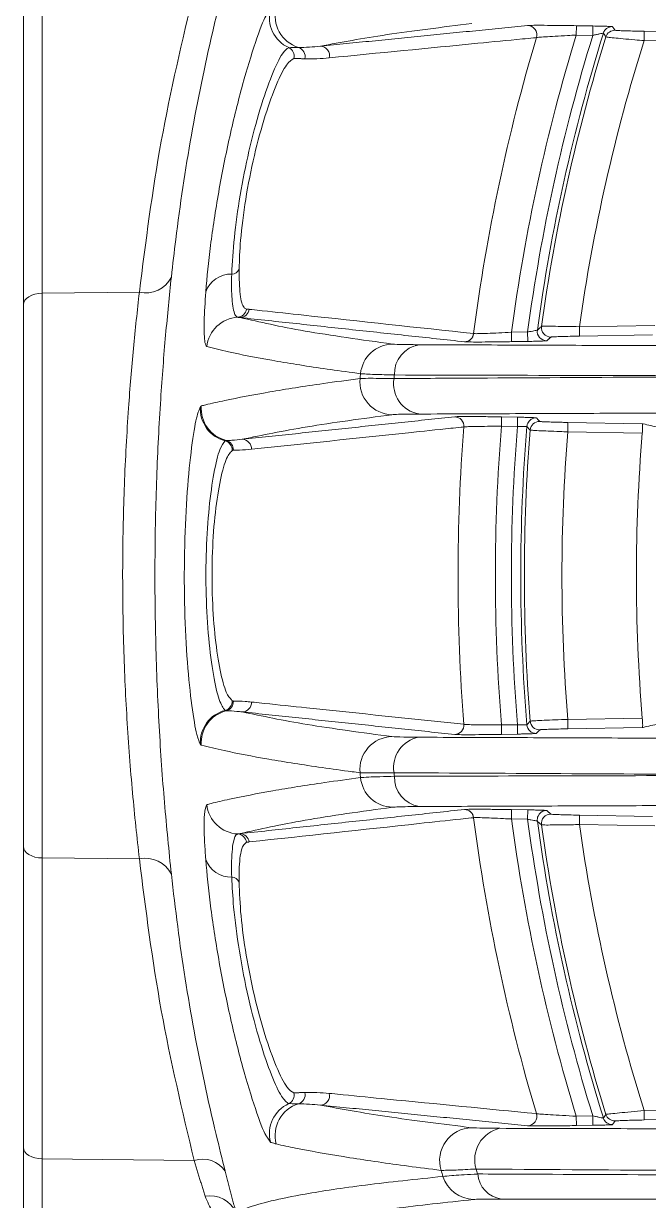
# Model space of a CAD drawing. Extents: x 16.7 to 113.1, y 4.5 to 84.5.
# Drawn here: x 103.273 to 104.27, y 34.91 to 36.787 of the extents above; entities that cross this region are included whole.
import ezdxf

# ---------------------------------------------------------------- set-up
doc = ezdxf.new("R2010")
doc.units = 0
doc.header["$MEASUREMENT"] = 0
doc.linetypes.add('SLD-SOLID', pattern=[0])
doc.layers.add('OBJECT', color=7, linetype='CONTINUOUS')

msp = doc.modelspace()

# ---------------------------------------------------------------- linework, layer by layer
at = {"layer": 'OBJECT', "linetype": 'SLD-SOLID', "lineweight": 15}
for p, q in [((103.2727, 34.4065), (103.2727, 37.2701)), ((103.3022, 36.8368), (103.3022, 36.3568)), ((104.1544, 36.7687), (104.1547, 36.7837)), ((104.1547, 36.7837), (104.1812, 36.7832)), ((104.1809, 36.7682), (104.1812, 36.7832)), ((104.091, 36.7646), (104.0909, 36.7646)), ((104.1809, 36.7682), (104.1544, 36.7687)), ((104.2628, 36.7598), (104.2631, 36.7748)), ((104.3869, 36.7576), (104.2628, 36.7598)), ((104.2631, 36.7748), (104.3905, 36.7726)), ((103.4575, 36.3584), (103.3022, 36.3568)), ((103.3022, 36.3568), (103.3022, 35.4562)), ((103.9908, 36.2926), (103.9908, 36.2926)), ((104.0512, 36.2946), (104.0769, 36.2951)), ((104.0514, 36.2797), (104.0512, 36.2946)), ((104.0772, 36.2801), (104.0769, 36.2951)), ((104.1595, 36.3035), (104.2799, 36.3056)), ((104.1598, 36.2885), (104.1595, 36.3035)), ((104.2764, 36.2906), (104.1598, 36.2885)), ((104.0772, 36.2801), (104.0514, 36.2797)), ((104.0354, 36.1597), (104.0351, 36.1447)), ((104.0354, 36.1597), (104.0609, 36.1592)), ((104.0609, 36.1592), (104.0607, 36.1442)), ((103.9753, 36.1437), (103.9753, 36.1437)), ((104.0607, 36.1442), (104.0351, 36.1447)), ((104.1412, 36.1508), (104.1409, 36.1358)), ((104.1412, 36.1508), (104.2599, 36.1488)), ((104.2599, 36.1338), (104.1409, 36.1358)), ((103.9753, 35.6693), (103.9753, 35.6693)), ((104.0351, 35.6683), (104.0607, 35.6687)), ((104.0351, 35.6683), (104.0354, 35.6533)), ((104.0607, 35.6687), (104.0609, 35.6537)), ((104.1409, 35.6771), (104.2599, 35.6792)), ((104.1409, 35.6771), (104.1412, 35.6621)), ((104.0609, 35.6537), (104.0354, 35.6533)), ((104.2599, 35.6642), (104.1412, 35.6621)), ((103.9908, 35.5204), (103.9908, 35.5204)), ((104.0514, 35.5333), (104.0512, 35.5183)), ((104.0769, 35.5179), (104.0512, 35.5183)), ((104.0514, 35.5333), (104.0772, 35.5329)), ((104.0772, 35.5329), (104.0769, 35.5179)), ((104.1598, 35.5244), (104.1595, 35.5094)), ((104.1598, 35.5244), (104.2764, 35.5224)), ((104.2799, 35.5073), (104.1595, 35.5094)), ((103.4575, 35.4545), (103.3022, 35.4562)), ((103.3022, 35.4562), (103.3022, 34.9762)), ((104.2628, 35.0532), (104.3869, 35.0553)), ((104.2628, 35.0532), (104.2631, 35.0382)), ((104.091, 35.0483), (104.0909, 35.0483)), ((104.1544, 35.0443), (104.1809, 35.0447)), ((104.1544, 35.0443), (104.1547, 35.0293)), ((104.1812, 35.0298), (104.1547, 35.0293)), ((104.1809, 35.0447), (104.1812, 35.0298)), ((104.3905, 35.0404), (104.2631, 35.0382)), ((103.5449, 34.9736), (103.3022, 34.9762)), ((103.3022, 34.9762), (103.3022, 34.856))]:
    msp.add_line(p, q, dxfattribs=at)
at = {"layer": 'OBJECT', "linetype": 'SLD-SOLID', "lineweight": 15, "flags": 128}
for points in [[(103.3022, 36.3568), (103.2964, 36.3564), (103.2909, 36.3553), (103.2858, 36.3536), (103.2813, 36.3514), (103.2776, 36.3487), (103.2749, 36.3456), (103.2733, 36.3423), (103.2727, 36.3388)], [(104.077, 36.1494), (104.0762, 36.1472), (104.0757, 36.1444)], [(103.3022, 35.4562), (103.2964, 35.4566), (103.2909, 35.4576), (103.2858, 35.4593), (103.2813, 35.4616), (103.2776, 35.4643), (103.2749, 35.4674), (103.2733, 35.4707), (103.2727, 35.4742)], [(103.3022, 34.9762), (103.2964, 34.9766), (103.2909, 34.9776), (103.2858, 34.9793), (103.2813, 34.9816), (103.2776, 34.9843), (103.2749, 34.9874), (103.2733, 34.9907), (103.2727, 34.9942)]]:
    msp.add_lwpolyline(points, dxfattribs=at)
at = {"layer": 'OBJECT', "linetype": 'SLD-SOLID', "lineweight": 15}
for centre, radius, start, end in [((103.7267, 36.7992), 0.0526, 164.7379, 253.054), ((103.7176, 36.7965), 0.0526, 164.8981, 245.534), ((104.0766, 36.7689), 0.015, 343.5684, 88.547), ((104.0766, 36.7689), 0.015, 343.5905, 88.4103), ((104.212, 36.7672), 0.015, 139.3389, 162.6708), ((104.212, 36.7672), 0.015, 89.0143, 139.3398), ((104.2162, 36.7614), 0.015, 89.0143, 162.7547), ((106.9727, 35.9065), 3.0068, 163.4169, 172.6223), ((106.9727, 35.9065), 3.0068, 163.4169, 172.6223), ((106.9727, 35.9065), 2.9472, 162.9894, 172.4317), ((106.9727, 35.9065), 2.9217, 162.8461, 172.3564), ((106.9727, 35.9065), 2.9067, 162.6845, 172.2558), ((106.9727, 35.9065), 2.901, 162.7691, 172.124), ((106.9727, 35.9065), 2.841, 162.521, 171.9665), ((103.6895, 36.735), 0.015, 345.9491, 65.0888), ((103.7069, 36.7346), 0.015, 345.8108, 72.6806), ((103.7459, 36.736), 0.015, 345.7124, 88.4368), ((103.4676, 36.403), 0.0457, 257.2302, 333.7643), ((103.604, 36.3442), 0.0433, 88.8437, 159.7683), ((103.6043, 36.4008), 0.0134, 272.1852, 335.9316), ((103.6135, 36.3335), 0.0149, 273.4369, 353.016), ((103.6179, 36.3331), 0.0149, 271.3846, 353.0009), ((103.6173, 36.2661), 0.0525, 93.1693, 173.8866), ((103.976, 36.2945), 0.015, 271.2977, 352.7845), ((103.9759, 36.2944), 0.0149, 271.3839, 352.873), ((104.1073, 36.2961), 0.015, 172.2806, 270.9753), ((104.1139, 36.302), 0.015, 172.1489, 270.9752), ((103.8625, 36.2234), 0.0524, 91.3029, 174.3252), ((103.9114, 36.2283), 0.0471, 99.0525, 182.1605), ((103.8618, 36.2157), 0.0525, 174.3245, 268.6356), ((106.9727, 35.9065), 3.1787, 174.1835, 174.3238), ((103.9123, 36.2127), 0.0492, 170.4606, 259.6116), ((106.9727, 35.9065), 3.1248, 174.1217, 174.2262), ((103.6075, 36.1725), 0.0527, 175.9382, 255.478), ((103.6087, 36.1731), 0.0525, 175.5223, 256.2381), ((103.9603, 36.1448), 0.015, 355.4613, 88.6412), ((103.9603, 36.1448), 0.015, 355.4258, 88.5348), ((104.0907, 36.1432), 0.015, 89.0192, 155.4486), ((106.9727, 35.9065), 3.0068, 175.4759, 184.5241), ((106.9727, 35.9065), 3.0068, 175.4759, 184.5241), ((106.9727, 35.9065), 2.9472, 175.3642, 184.6358), ((106.9727, 35.9065), 2.9217, 175.3325, 184.6675), ((106.9727, 35.9065), 2.9067, 175.3046, 184.6954), ((106.9727, 35.9065), 2.901, 175.4106, 184.5894), ((104.0959, 36.1374), 0.015, 89.0188, 175.3917), ((103.5904, 36.1069), 0.0151, 357.1816, 74.829), ((103.5925, 36.1075), 0.015, 356.4507, 75.914), ((103.6213, 36.1089), 0.015, 356.4749, 88.5435), ((106.9727, 35.9065), 2.841, 175.3693, 184.6307), ((106.9727, 35.9065), 2.7223, 175.2106, 184.7894), ((103.5904, 35.7061), 0.0151, 285.171, 2.8184), ((103.5925, 35.7054), 0.015, 284.086, 3.5493), ((103.6075, 35.6405), 0.0527, 104.522, 184.0618), ((103.6087, 35.6399), 0.0525, 103.7619, 184.4777), ((103.6213, 35.704), 0.015, 271.4565, 3.5251), ((103.9603, 35.6681), 0.015, 271.3588, 4.5387), ((103.9603, 35.6681), 0.015, 271.4652, 4.5742), ((104.0907, 35.6698), 0.015, 184.7142, 270.9813), ((104.0959, 35.6756), 0.015, 184.6083, 270.9812), ((103.8618, 35.5973), 0.0525, 91.3644, 185.6755), ((103.9123, 35.6003), 0.0492, 100.3884, 189.5394), ((106.9727, 35.9065), 3.1787, 185.6762, 185.8165), ((103.8625, 35.5895), 0.0524, 185.6748, 268.6971), ((106.9727, 35.9065), 3.1248, 185.7738, 185.8783), ((103.9114, 35.5847), 0.0471, 177.8395, 260.9475), ((103.6173, 35.5468), 0.0525, 186.1134, 266.8307), ((103.976, 35.5185), 0.015, 7.2155, 88.7023), ((103.9759, 35.5185), 0.0149, 7.127, 88.6161), ((106.9727, 35.9065), 3.0068, 187.3777, 196.5831), ((106.9727, 35.9065), 3.0068, 187.3777, 196.5831), ((106.9727, 35.9065), 2.9472, 187.5683, 197.0106), ((106.9727, 35.9065), 2.9217, 187.6436, 197.1539), ((104.1073, 35.5168), 0.015, 155.6478, 187.7221), ((104.1073, 35.5168), 0.015, 89.0248, 155.6509), ((104.1069, 35.5176), 0.0142, 98.2658, 157.8213), ((104.1139, 35.511), 0.015, 89.0248, 187.8511), ((106.9727, 35.9065), 2.9067, 187.7442, 197.3155), ((106.9727, 35.9065), 2.901, 187.876, 197.2309), ((106.9727, 35.9065), 2.841, 188.0335, 197.479), ((103.6135, 35.4795), 0.0149, 6.984, 86.5631), ((103.6179, 35.4799), 0.0149, 6.9991, 88.6154), ((103.4676, 35.41), 0.0457, 26.2357, 102.7698), ((103.604, 35.4688), 0.0433, 200.2317, 271.1563), ((103.6043, 35.4121), 0.0134, 24.0684, 87.8148), ((103.6895, 35.078), 0.015, 294.9112, 14.0509), ((103.7069, 35.0783), 0.015, 287.3194, 14.1892), ((103.7459, 35.0769), 0.015, 271.5632, 14.2876), ((103.7176, 35.0164), 0.0526, 114.466, 195.1019), ((103.7267, 35.0137), 0.0526, 106.946, 195.2621), ((104.0766, 35.0441), 0.015, 271.453, 16.4316), ((104.0766, 35.0441), 0.015, 271.5897, 16.4095), ((104.212, 35.0458), 0.015, 197.33, 270.9857), ((104.2162, 35.0516), 0.015, 197.2453, 270.9857), ((103.989, 34.9734), 0.0525, 91.4583, 197.2011), ((104.0437, 34.9749), 0.0512, 102.3925, 196.906), ((103.5585, 34.9327), 0.0431, 33.2467, 108.3211), ((106.9727, 35.9065), 3.1787, 197.364, 197.5454), ((106.9727, 35.9065), 3.1248, 197.6308, 197.7829), ((103.9918, 34.9637), 0.0523, 197.2327, 268.7602), ((104.0414, 34.956), 0.0443, 184.981, 261.9458), ((103.5703, 34.8719), 0.0454, 24.1451, 100.0652)]:
    msp.add_arc(centre, radius, start, end, dxfattribs=at)
for points, knots in [([(103.5945, 36.8566), (103.5877, 36.8292), (103.5537, 36.6921), (103.5258, 36.5338), (103.5108, 36.4027), (103.5085, 36.3828)], [0, 0, 0, 0, 0.1748506, 0.8747974, 1, 1, 1, 1]), ([(103.4575, 36.3584), (103.4677, 36.4389), (103.4881, 36.6001), (103.526, 36.7595), (103.5449, 36.8393)], [0, 0, 0, 0, 0.4991533, 1, 1, 1, 1]), ([(103.5634, 36.3592), (103.5656, 36.3829), (103.57, 36.4306), (103.5835, 36.5188), (103.6013, 36.6083), (103.6225, 36.693), (103.6429, 36.7593), (103.6562, 36.795), (103.6599, 36.8002), (103.6603, 36.8007)], [0, 0, 0, 0, 0.1574669, 0.3153893, 0.476678, 0.6422522, 0.811196, 0.9796462, 1, 1, 1, 1]), ([(103.9877, 36.7871), (103.9404, 36.7812), (103.8458, 36.7695), (103.7795, 36.7572), (103.7463, 36.751)], [0, 0, 0, 0, 0.49985, 1, 1, 1, 1]), ([(104.077, 36.7839), (104.0782, 36.784), (104.0811, 36.7842), (104.0936, 36.7843), (104.1132, 36.7842), (104.1347, 36.784), (104.1491, 36.7838), (104.1547, 36.7837)], [0, 0, 0, 0, 0.16686, 0.387148, 0.613391, 0.847912, 1, 1, 1, 1]), ([(104.1812, 36.7832), (104.1848, 36.7831), (104.192, 36.783), (104.2016, 36.7827), (104.2086, 36.7825), (104.2118, 36.7823), (104.2122, 36.7822), (104.2123, 36.7822)], [0, 0, 0, 0, 0.228074, 0.456322, 0.67942, 0.893521, 1, 1, 1, 1]), ([(104.2165, 36.7764), (104.217, 36.7763), (104.2181, 36.7761), (104.2258, 36.7757), (104.2372, 36.7754), (104.2503, 36.775), (104.2592, 36.7749), (104.2631, 36.7748)], [0, 0, 0, 0, 0.20601, 0.411914, 0.620924, 0.837658, 1, 1, 1, 1]), ([(104.0909, 36.7646), (104.0895, 36.7645), (104.082, 36.7638), (104.0508, 36.7608), (103.9416, 36.7501), (103.8392, 36.7401), (103.7604, 36.7323)], [0, 0, 0, 0, 0.0134088, 0.0670439, 0.2815842, 1, 1, 1, 1]), ([(104.1544, 36.7687), (104.1498, 36.7685), (104.1382, 36.7679), (104.1206, 36.7669), (104.1046, 36.7659), (104.0944, 36.7651), (104.092, 36.7648), (104.091, 36.7646)], [0, 0, 0, 0, 0.153395, 0.3894, 0.615822, 0.834853, 1, 1, 1, 1]), ([(104.1977, 36.7716), (104.1976, 36.7716), (104.1975, 36.7717), (104.1957, 36.7714), (104.1919, 36.7706), (104.1867, 36.7695), (104.1829, 36.7687), (104.1809, 36.7682)], [0, 0, 0, 0, 0.100987, 0.306179, 0.526913, 0.76088, 1, 1, 1, 1]), ([(104.2019, 36.7658), (104.2017, 36.766), (104.2011, 36.7669), (104.1997, 36.7688), (104.1985, 36.7706), (104.1977, 36.7716)], [0, 0, 0, 0, 0.091915, 0.459577, 1, 1, 1, 1]), ([(104.2628, 36.7598), (104.2578, 36.7602), (104.2461, 36.7613), (104.2289, 36.7628), (104.2141, 36.7643), (104.204, 36.7654), (104.2026, 36.7657), (104.2019, 36.7658)], [0, 0, 0, 0, 0.160905, 0.376398, 0.585351, 0.792301, 1, 1, 1, 1]), ([(103.6048, 36.3875), (103.6059, 36.4062), (103.6079, 36.4437), (103.6178, 36.5137), (103.632, 36.585), (103.65, 36.6525), (103.6691, 36.7073), (103.6858, 36.7422), (103.6927, 36.7466), (103.6958, 36.7486)], [0, 0, 0, 0, 0.139379, 0.278908, 0.421163, 0.568161, 0.719788, 0.872643, 1, 1, 1, 1]), ([(103.6958, 36.7486), (103.7003, 36.7488), (103.7055, 36.7489), (103.7106, 36.7489), (103.7114, 36.7489)], [0, 0, 0, 0, 0.856217, 1, 1, 1, 1]), ([(103.7114, 36.7489), (103.7171, 36.749), (103.7286, 36.7492), (103.7404, 36.7504), (103.7463, 36.751)], [0, 0, 0, 0, 0.499804, 1, 1, 1, 1]), ([(103.704, 36.7314), (103.7004, 36.7293), (103.693, 36.7251), (103.6763, 36.6921), (103.6581, 36.6423), (103.6404, 36.5776), (103.6265, 36.5073), (103.6183, 36.4431), (103.6171, 36.4102), (103.6166, 36.3954)], [0, 0, 0, 0, 0.140577, 0.28254, 0.431128, 0.583516, 0.734564, 0.880523, 1, 1, 1, 1]), ([(103.7604, 36.7323), (103.7539, 36.7318), (103.7407, 36.7307), (103.7279, 36.7309), (103.7215, 36.7309)], [0, 0, 0, 0, 0.500172, 1, 1, 1, 1]), ([(103.5085, 36.3828), (103.5054, 36.3525), (103.4991, 36.2913), (103.4908, 36.1837), (103.4845, 36.0625), (103.4817, 35.9307), (103.4831, 35.7964), (103.4885, 35.6663), (103.4972, 35.5411), (103.5047, 35.4675), (103.5085, 35.4302)], [0, 0, 0, 0, 0.108372, 0.21893, 0.346274, 0.477382, 0.605942, 0.738418, 0.867317, 1, 1, 1, 1]), ([(103.6144, 36.3186), (103.6132, 36.3192), (103.6093, 36.3212), (103.6053, 36.3396), (103.6043, 36.3677), (103.6048, 36.3848), (103.6048, 36.3875)], [0, 0, 0, 0, 0.18435, 0.592456, 0.935104, 1, 1, 1, 1]), ([(103.6166, 36.3954), (103.6169, 36.3807), (103.6174, 36.3514), (103.6228, 36.3341), (103.627, 36.3322), (103.6283, 36.3317)], [0, 0, 0, 0, 0.407207, 0.815573, 1, 1, 1, 1]), ([(103.4575, 35.4545), (103.4537, 35.489), (103.4461, 35.5589), (103.4372, 35.6764), (103.4316, 35.8008), (103.4302, 35.927), (103.433, 36.0533), (103.4393, 36.1676), (103.4478, 36.2709), (103.4542, 36.3291), (103.4575, 36.3584)], [0, 0, 0, 0, 0.128803, 0.261303, 0.390067, 0.522654, 0.650153, 0.78136, 0.889597, 1, 1, 1, 1]), ([(103.5651, 36.2717), (103.564, 36.2732), (103.5613, 36.2772), (103.5601, 36.3059), (103.5623, 36.3426), (103.5634, 36.3592)], [0, 0, 0, 0, 0.257997, 0.666581, 1, 1, 1, 1]), ([(103.6328, 36.3312), (103.6342, 36.3311), (103.6411, 36.3303), (103.67, 36.3272), (103.788, 36.3145), (103.9004, 36.3023), (103.9908, 36.2926)], [0, 0, 0, 0, 0.011559, 0.057797, 0.242748, 1, 1, 1, 1]), ([(103.6183, 36.3181), (103.6499, 36.3109), (103.7131, 36.2965), (103.8119, 36.2827), (103.8613, 36.2758)], [0, 0, 0, 0, 0.499822, 1, 1, 1, 1]), ([(103.9908, 36.2926), (103.9911, 36.2926), (103.9924, 36.2924), (103.9984, 36.2924), (104.0122, 36.2928), (104.0305, 36.2936), (104.0443, 36.2943), (104.0512, 36.2946)], [0, 0, 0, 0, 0.064714, 0.295241, 0.528665, 0.764159, 1, 1, 1, 1]), ([(104.0769, 36.2951), (104.078, 36.2953), (104.0808, 36.2957), (104.0851, 36.2965), (104.0891, 36.2973), (104.0919, 36.2979), (104.0923, 36.2981), (104.0925, 36.2982)], [0, 0, 0, 0, 0.139301, 0.360046, 0.576553, 0.789234, 1, 1, 1, 1]), ([(104.0925, 36.2982), (104.0927, 36.2983), (104.0937, 36.2992), (104.0959, 36.3012), (104.0978, 36.303), (104.099, 36.304)], [0, 0, 0, 0, 0.091904, 0.459521, 1, 1, 1, 1]), ([(104.099, 36.304), (104.0993, 36.3041), (104.1001, 36.3042), (104.107, 36.3043), (104.1206, 36.3042), (104.1389, 36.3039), (104.1527, 36.3037), (104.1595, 36.3035)], [0, 0, 0, 0, 0.12195, 0.339678, 0.559457, 0.779838, 1, 1, 1, 1]), ([(104.1598, 36.2885), (104.1546, 36.2884), (104.1443, 36.2882), (104.1305, 36.2878), (104.1201, 36.2875), (104.115, 36.2872), (104.1144, 36.287), (104.1141, 36.287)], [0, 0, 0, 0, 0.220668, 0.441365, 0.661096, 0.878399, 1, 1, 1, 1]), ([(103.8103, 36.2286), (103.8063, 36.2292), (103.7858, 36.2318), (103.7354, 36.2389), (103.6665, 36.2499), (103.6062, 36.2616), (103.5763, 36.269), (103.5651, 36.2717)], [0, 0, 0, 0, 0.038714, 0.19357, 0.503334, 0.813098, 1, 1, 1, 1]), ([(103.8613, 36.2758), (103.8658, 36.2755), (103.8734, 36.275), (103.8952, 36.2749), (103.904, 36.2748)], [0, 0, 0, 0, 0.5958263, 1, 1, 1, 1]), ([(104.0514, 36.2797), (104.0429, 36.2795), (104.0257, 36.2792), (104.0029, 36.2791), (103.9857, 36.2791), (103.9782, 36.2793), (103.9767, 36.2795), (103.9763, 36.2795)], [0, 0, 0, 0, 0.235161, 0.470381, 0.704015, 0.935103, 1, 1, 1, 1]), ([(104.1076, 36.2811), (104.1072, 36.2811), (104.1064, 36.281), (104.1011, 36.2807), (104.0933, 36.2805), (104.0849, 36.2802), (104.0793, 36.2801), (104.0772, 36.2801)], [0, 0, 0, 0, 0.214327, 0.428599, 0.644336, 0.862554, 1, 1, 1, 1]), ([(103.5563, 36.1772), (103.5586, 36.1778), (103.5704, 36.1807), (103.6035, 36.1881), (103.6632, 36.1995), (103.737, 36.2112), (103.7897, 36.2182), (103.8096, 36.2209)], [0, 0, 0, 0, 0.038703, 0.193516, 0.503195, 0.812873, 1, 1, 1, 1]), ([(103.8096, 36.2209), (103.8129, 36.221), (103.8212, 36.2214), (103.8479, 36.221), (103.8638, 36.2208)], [0, 0, 0, 0, 0.4013554, 1, 1, 1, 1]), ([(103.8644, 36.2265), (103.8532, 36.2268), (103.8257, 36.2275), (103.8161, 36.2282), (103.8103, 36.2286)], [0, 0, 0, 0, 0.404079, 1, 1, 1, 1]), ([(103.8638, 36.2208), (103.8859, 36.221), (103.9964, 36.2215), (104.2015, 36.2227), (104.3848, 36.2238), (104.4795, 36.2243)], [0, 0, 0, 0, 0.107776, 0.53888, 1, 1, 1, 1]), ([(104.4796, 36.2251), (104.4575, 36.2251), (104.3468, 36.2253), (104.1417, 36.2258), (103.9588, 36.2263), (103.8644, 36.2265)], [0, 0, 0, 0, 0.10781, 0.539052, 1, 1, 1, 1]), ([(103.555, 35.6368), (103.5531, 35.6409), (103.5489, 35.6502), (103.541, 35.6959), (103.5337, 35.7658), (103.5293, 35.8518), (103.5288, 35.9439), (103.5327, 36.0324), (103.5396, 36.1061), (103.5479, 36.1594), (103.5526, 36.1706), (103.555, 36.1762)], [0, 0, 0, 0, 0.0923771, 0.2059036, 0.3190979, 0.4322202, 0.5459668, 0.6604616, 0.7747997, 0.8875881, 1, 1, 1, 1]), ([(103.8605, 36.1632), (103.8129, 36.1568), (103.7177, 36.144), (103.6537, 36.1306), (103.6217, 36.1239)], [0, 0, 0, 0, 0.499843, 1, 1, 1, 1]), ([(103.9035, 36.1642), (103.8908, 36.1641), (103.8698, 36.164), (103.8632, 36.1634), (103.8605, 36.1632)], [0, 0, 0, 0, 0.598724, 1, 1, 1, 1]), ([(103.9607, 36.1598), (103.9618, 36.1599), (103.9644, 36.1601), (103.9761, 36.1602), (103.9954, 36.1602), (104.0164, 36.16), (104.0301, 36.1598), (104.0354, 36.1597)], [0, 0, 0, 0, 0.157726, 0.389335, 0.621376, 0.853864, 1, 1, 1, 1]), ([(104.0609, 36.1592), (104.0643, 36.1592), (104.0711, 36.159), (104.0801, 36.1588), (104.0869, 36.1585), (104.0904, 36.1583), (104.0908, 36.1582), (104.0909, 36.1582)], [0, 0, 0, 0, 0.217525, 0.435063, 0.652281, 0.869045, 1, 1, 1, 1]), ([(103.9753, 36.1437), (103.9738, 36.1435), (103.9668, 36.1428), (103.9374, 36.1397), (103.8257, 36.128), (103.7198, 36.1168), (103.6362, 36.108)], [0, 0, 0, 0, 0.012391, 0.061957, 0.260221, 1, 1, 1, 1]), ([(104.0351, 36.1447), (104.0309, 36.1447), (104.0199, 36.1447), (104.0031, 36.1446), (103.9877, 36.1443), (103.9783, 36.144), (103.9762, 36.1437), (103.9753, 36.1437)], [0, 0, 0, 0, 0.146185, 0.378751, 0.610816, 0.842364, 1, 1, 1, 1]), ([(104.0757, 36.1444), (104.0756, 36.1445), (104.0754, 36.1445), (104.0737, 36.1446), (104.0703, 36.1446), (104.0658, 36.1444), (104.0624, 36.1443), (104.0607, 36.1442)], [0, 0, 0, 0, 0.130678, 0.346975, 0.563993, 0.781785, 1, 1, 1, 1]), ([(104.081, 36.1386), (104.0808, 36.1388), (104.08, 36.1397), (104.0783, 36.1416), (104.0767, 36.1434), (104.0757, 36.1444)], [0, 0, 0, 0, 0.091911, 0.459555, 1, 1, 1, 1]), ([(104.1409, 36.1358), (104.1368, 36.136), (104.126, 36.1364), (104.1093, 36.137), (104.0939, 36.1377), (104.0833, 36.1383), (104.0817, 36.1385), (104.081, 36.1386)], [0, 0, 0, 0, 0.133434, 0.35027, 0.566848, 0.783418, 1, 1, 1, 1]), ([(104.0962, 36.1524), (104.0968, 36.1523), (104.0979, 36.1521), (104.1059, 36.1517), (104.1174, 36.1514), (104.1299, 36.151), (104.1381, 36.1509), (104.1412, 36.1508)], [0, 0, 0, 0, 0.216516, 0.43303, 0.649602, 0.866499, 1, 1, 1, 1]), ([(104.2858, 36.1431), (104.2776, 36.1449), (104.269, 36.1468), (104.2604, 36.1487), (104.2599, 36.1488)], [0, 0, 0, 0, 0.950927, 1, 1, 1, 1]), ([(104.2599, 36.1488), (104.2601, 36.1486), (104.2603, 36.1482), (104.2605, 36.1455), (104.2604, 36.1417), (104.2602, 36.1375), (104.26, 36.1348), (104.2599, 36.1338)], [0, 0, 0, 0, 0.21689, 0.433816, 0.64992, 0.865541, 1, 1, 1, 1]), ([(103.5943, 35.6915), (103.5912, 35.6957), (103.5849, 35.704), (103.5752, 35.7459), (103.5675, 35.8044), (103.5634, 35.8748), (103.5637, 35.9482), (103.5683, 36.0166), (103.5762, 36.0726), (103.5856, 36.1106), (103.5915, 36.118), (103.5943, 36.1215)], [0, 0, 0, 0, 0.112903, 0.225922, 0.339461, 0.452247, 0.563693, 0.674533, 0.786074, 0.898937, 1, 1, 1, 1]), ([(103.5962, 36.122), (103.5991, 36.1221), (103.6075, 36.1224), (103.6161, 36.1233), (103.6217, 36.1239)], [0, 0, 0, 0, 0.346361, 1, 1, 1, 1]), ([(103.6055, 36.1061), (103.6021, 36.1024), (103.5954, 36.0949), (103.5853, 36.0562), (103.5774, 36.002), (103.5731, 35.9366), (103.5734, 35.8685), (103.5781, 35.8049), (103.5861, 35.753), (103.5956, 35.7181), (103.6016, 35.7115), (103.6044, 35.7085)], [0, 0, 0, 0, 0.114394, 0.228892, 0.343583, 0.457148, 0.569123, 0.680467, 0.792716, 0.906647, 1, 1, 1, 1]), ([(103.6362, 36.108), (103.63, 36.1075), (103.6203, 36.1066), (103.6108, 36.1066), (103.6075, 36.1066)], [0, 0, 0, 0, 0.653613, 1, 1, 1, 1]), ([(103.6075, 35.7064), (103.6137, 35.7063), (103.6233, 35.7062), (103.6329, 35.7053), (103.6362, 35.7049)], [0, 0, 0, 0, 0.653616, 1, 1, 1, 1]), ([(103.6217, 35.6891), (103.6187, 35.6894), (103.6102, 35.6904), (103.6017, 35.6907), (103.5962, 35.6909)], [0, 0, 0, 0, 0.346407, 1, 1, 1, 1]), ([(103.6217, 35.6891), (103.6537, 35.6824), (103.7177, 35.6689), (103.8129, 35.6561), (103.8605, 35.6497)], [0, 0, 0, 0, 0.499844, 1, 1, 1, 1]), ([(103.6362, 35.7049), (103.6376, 35.7048), (103.6446, 35.7041), (103.674, 35.701), (103.7855, 35.6892), (103.8916, 35.6781), (103.9753, 35.6693)], [0, 0, 0, 0, 0.012391, 0.061957, 0.260221, 1, 1, 1, 1]), ([(103.9753, 35.6693), (103.9756, 35.6693), (103.9769, 35.6691), (103.9831, 35.6688), (103.9967, 35.6685), (104.0148, 35.6683), (104.0284, 35.6683), (104.0351, 35.6683)], [0, 0, 0, 0, 0.068844, 0.301232, 0.534058, 0.76702, 1, 1, 1, 1]), ([(104.0607, 35.6687), (104.0617, 35.6687), (104.0644, 35.6686), (104.0686, 35.6684), (104.0725, 35.6684), (104.0752, 35.6684), (104.0755, 35.6685), (104.0757, 35.6685)], [0, 0, 0, 0, 0.134044, 0.351384, 0.567902, 0.783994, 1, 1, 1, 1]), ([(104.0757, 35.6685), (104.0759, 35.6687), (104.0767, 35.6696), (104.0784, 35.6715), (104.08, 35.6733), (104.081, 35.6744)], [0, 0, 0, 0, 0.091911, 0.459555, 1, 1, 1, 1]), ([(104.081, 35.6744), (104.0813, 35.6744), (104.0821, 35.6746), (104.0891, 35.675), (104.1027, 35.6757), (104.1207, 35.6764), (104.1342, 35.6769), (104.1409, 35.6771)], [0, 0, 0, 0, 0.131043, 0.347877, 0.565108, 0.782592, 1, 1, 1, 1]), ([(104.2599, 35.6792), (104.2601, 35.6775), (104.2603, 35.6742), (104.2605, 35.6697), (104.2605, 35.6663), (104.2602, 35.6645), (104.26, 35.6643), (104.2599, 35.6642)], [0, 0, 0, 0, 0.216296, 0.432617, 0.64838, 0.864065, 1, 1, 1, 1]), ([(104.2599, 35.6642), (104.2604, 35.6643), (104.269, 35.6662), (104.2776, 35.6681), (104.2858, 35.6699)], [0, 0, 0, 0, 0.049073, 1, 1, 1, 1]), ([(103.8605, 35.6497), (103.8651, 35.6494), (103.8729, 35.6489), (103.8947, 35.6488), (103.9035, 35.6487)], [0, 0, 0, 0, 0.598696, 1, 1, 1, 1]), ([(104.0354, 35.6533), (104.0269, 35.6532), (104.01, 35.6529), (103.9874, 35.6527), (103.9704, 35.6528), (103.9627, 35.6529), (103.9611, 35.6531), (103.9607, 35.6531)], [0, 0, 0, 0, 0.232898, 0.465798, 0.69863, 0.931112, 1, 1, 1, 1]), ([(104.0909, 35.6548), (104.0905, 35.6547), (104.0898, 35.6546), (104.0845, 35.6543), (104.0768, 35.6541), (104.0684, 35.6539), (104.063, 35.6538), (104.0609, 35.6537)], [0, 0, 0, 0, 0.216485, 0.432969, 0.649519, 0.86642, 1, 1, 1, 1]), ([(104.1412, 35.6621), (104.1361, 35.662), (104.126, 35.6618), (104.1125, 35.6615), (104.1023, 35.6611), (104.097, 35.6608), (104.0964, 35.6606), (104.0962, 35.6606)], [0, 0, 0, 0, 0.217507, 0.435026, 0.652226, 0.868995, 1, 1, 1, 1]), ([(103.8096, 35.5921), (103.8054, 35.5926), (103.7844, 35.5954), (103.7326, 35.6025), (103.6616, 35.6137), (103.5992, 35.6256), (103.568, 35.633), (103.5563, 35.6358)], [0, 0, 0, 0, 0.038703, 0.193516, 0.503195, 0.812873, 1, 1, 1, 1]), ([(103.5651, 35.5412), (103.5673, 35.5418), (103.5786, 35.5447), (103.6104, 35.5521), (103.6681, 35.5633), (103.7397, 35.5748), (103.791, 35.5817), (103.8103, 35.5843)], [0, 0, 0, 0, 0.038714, 0.19357, 0.503334, 0.813098, 1, 1, 1, 1]), ([(103.8638, 35.5921), (103.8527, 35.592), (103.8251, 35.5916), (103.8154, 35.5919), (103.8096, 35.5921)], [0, 0, 0, 0, 0.401221, 1, 1, 1, 1]), ([(103.8103, 35.5843), (103.8137, 35.5846), (103.8219, 35.5853), (103.8485, 35.586), (103.8644, 35.5865)], [0, 0, 0, 0, 0.4042206, 1, 1, 1, 1]), ([(104.4795, 35.5886), (104.4574, 35.5888), (104.3467, 35.5894), (104.1414, 35.5906), (103.9584, 35.5916), (103.8638, 35.5921)], [0, 0, 0, 0, 0.107776, 0.53888, 1, 1, 1, 1]), ([(103.8644, 35.5865), (103.8865, 35.5865), (103.9969, 35.5868), (104.2019, 35.5873), (104.385, 35.5877), (104.4796, 35.5879)], [0, 0, 0, 0, 0.10781, 0.539052, 1, 1, 1, 1]), ([(103.5634, 35.4538), (103.5627, 35.4628), (103.5607, 35.493), (103.5604, 35.5309), (103.5635, 35.5378), (103.5651, 35.5412)], [0, 0, 0, 0, 0.177217, 0.589279, 1, 1, 1, 1]), ([(103.8613, 35.5371), (103.8119, 35.5303), (103.7132, 35.5165), (103.6499, 35.5021), (103.6183, 35.4949)], [0, 0, 0, 0, 0.499822, 1, 1, 1, 1]), ([(103.904, 35.5382), (103.8915, 35.538), (103.8704, 35.5379), (103.8639, 35.5373), (103.8613, 35.5371)], [0, 0, 0, 0, 0.595857, 1, 1, 1, 1]), ([(103.9908, 35.5204), (103.9894, 35.5202), (103.9825, 35.5195), (103.9535, 35.5164), (103.8356, 35.5036), (103.7231, 35.4915), (103.6328, 35.4817)], [0, 0, 0, 0, 0.011559, 0.057797, 0.242748, 1, 1, 1, 1]), ([(103.9763, 35.5335), (103.9774, 35.5335), (103.9801, 35.5337), (103.9921, 35.5339), (104.0114, 35.5338), (104.0324, 35.5336), (104.0461, 35.5334), (104.0514, 35.5333)], [0, 0, 0, 0, 0.164202, 0.392746, 0.62235, 0.854158, 1, 1, 1, 1]), ([(104.0512, 35.5183), (104.0469, 35.5185), (104.0359, 35.5191), (104.019, 35.5199), (104.0035, 35.5204), (103.9939, 35.5206), (103.9917, 35.5204), (103.9908, 35.5204)], [0, 0, 0, 0, 0.146296, 0.378551, 0.608138, 0.836249, 1, 1, 1, 1]), ([(104.0925, 35.5148), (104.0924, 35.5148), (104.0922, 35.515), (104.0904, 35.5154), (104.0869, 35.5161), (104.0822, 35.517), (104.0787, 35.5176), (104.0769, 35.5179)], [0, 0, 0, 0, 0.119903, 0.33471, 0.554168, 0.776612, 1, 1, 1, 1]), ([(104.0772, 35.5329), (104.0806, 35.5328), (104.0875, 35.5327), (104.0967, 35.5324), (104.1036, 35.5322), (104.107, 35.5319), (104.1075, 35.5318), (104.1076, 35.5318)], [0, 0, 0, 0, 0.2204261, 0.4408759, 0.6605175, 0.8779064, 1, 1, 1, 1]), ([(104.1141, 35.526), (104.1147, 35.5259), (104.1159, 35.5257), (104.1239, 35.5253), (104.1356, 35.525), (104.1482, 35.5246), (104.1566, 35.5245), (104.1598, 35.5244)], [0, 0, 0, 0, 0.214164, 0.428273, 0.643867, 0.862048, 1, 1, 1, 1]), ([(104.099, 35.509), (104.0988, 35.5091), (104.0978, 35.51), (104.0956, 35.512), (104.0937, 35.5137), (104.0925, 35.5148)], [0, 0, 0, 0, 0.091904, 0.459521, 1, 1, 1, 1]), ([(104.1595, 35.5094), (104.1553, 35.5093), (104.1442, 35.5091), (104.1274, 35.5089), (104.112, 35.5087), (104.1014, 35.5087), (104.0998, 35.5089), (104.099, 35.509)], [0, 0, 0, 0, 0.13763, 0.355398, 0.570885, 0.785264, 1, 1, 1, 1]), ([(103.6048, 35.4255), (103.6047, 35.4323), (103.6043, 35.4561), (103.6067, 35.4835), (103.6112, 35.4937), (103.614, 35.4943), (103.6144, 35.4944)], [0, 0, 0, 0, 0.1657, 0.581558, 0.946738, 1, 1, 1, 1]), ([(103.6283, 35.4813), (103.6255, 35.4788), (103.6198, 35.4738), (103.6166, 35.4459), (103.6166, 35.4239), (103.6166, 35.4176)], [0, 0, 0, 0, 0.417952, 0.834104, 1, 1, 1, 1]), ([(103.5449, 34.9736), (103.526, 35.0532), (103.4881, 35.2126), (103.4677, 35.3738), (103.4575, 35.4545)], [0, 0, 0, 0, 0.499145, 1, 1, 1, 1]), ([(103.6603, 35.0123), (103.6599, 35.0128), (103.6562, 35.018), (103.6429, 35.0536), (103.6225, 35.12), (103.6013, 35.2046), (103.5835, 35.2942), (103.57, 35.3824), (103.5656, 35.43), (103.5634, 35.4538)], [0, 0, 0, 0, 0.019936, 0.188458, 0.357474, 0.523118, 0.684476, 0.842466, 1, 1, 1, 1]), ([(103.5085, 35.4302), (103.5118, 35.4024), (103.5279, 35.2634), (103.5573, 35.1052), (103.5896, 34.976), (103.5945, 34.9563)], [0, 0, 0, 0, 0.17485, 0.874791, 1, 1, 1, 1]), ([(103.6958, 35.0643), (103.6923, 35.0668), (103.6851, 35.0717), (103.6683, 35.1079), (103.6496, 35.1619), (103.6311, 35.2316), (103.6163, 35.3071), (103.6074, 35.3753), (103.6056, 35.4101), (103.6048, 35.4255)], [0, 0, 0, 0, 0.14155, 0.283786, 0.432636, 0.585436, 0.737167, 0.884055, 1, 1, 1, 1]), ([(103.6166, 35.4176), (103.6173, 35.4003), (103.6186, 35.3656), (103.6274, 35.3009), (103.6407, 35.2347), (103.6577, 35.1719), (103.6763, 35.1208), (103.6931, 35.0875), (103.7006, 35.0835), (103.704, 35.0816)], [0, 0, 0, 0, 0.138029, 0.276201, 0.417078, 0.56297, 0.714021, 0.86692, 1, 1, 1, 1]), ([(103.7215, 35.082), (103.7279, 35.0821), (103.7407, 35.0823), (103.7539, 35.0812), (103.7604, 35.0806)], [0, 0, 0, 0, 0.500175, 1, 1, 1, 1]), ([(103.7604, 35.0806), (103.7619, 35.0805), (103.7692, 35.0798), (103.8001, 35.0767), (103.9083, 35.0661), (104.0115, 35.056), (104.0909, 35.0483)], [0, 0, 0, 0, 0.013409, 0.067044, 0.281584, 1, 1, 1, 1]), ([(103.7114, 35.064), (103.7069, 35.0641), (103.7018, 35.0641), (103.6965, 35.0643), (103.6958, 35.0643)], [0, 0, 0, 0, 0.856217, 1, 1, 1, 1]), ([(103.7463, 35.0619), (103.7404, 35.0625), (103.7286, 35.0637), (103.7171, 35.0639), (103.7114, 35.064)], [0, 0, 0, 0, 0.4998486, 1, 1, 1, 1]), ([(103.7463, 35.0619), (103.7795, 35.0558), (103.8458, 35.0435), (103.9404, 35.0317), (103.9877, 35.0259)], [0, 0, 0, 0, 0.499851, 1, 1, 1, 1]), ([(104.2019, 35.0471), (104.2021, 35.0472), (104.2027, 35.0474), (104.2091, 35.0481), (104.2228, 35.0495), (104.2415, 35.0513), (104.2557, 35.0525), (104.2628, 35.0532)], [0, 0, 0, 0, 0.107118, 0.322491, 0.545961, 0.773583, 1, 1, 1, 1]), ([(104.091, 35.0483), (104.0912, 35.0483), (104.0924, 35.0481), (104.0982, 35.0475), (104.1127, 35.0465), (104.1323, 35.0454), (104.147, 35.0446), (104.1544, 35.0443)], [0, 0, 0, 0, 0.040294, 0.2694099, 0.5087131, 0.7539367, 1, 1, 1, 1]), ([(104.1809, 35.0447), (104.1823, 35.0444), (104.1855, 35.0437), (104.1902, 35.0427), (104.1943, 35.0418), (104.1971, 35.0413), (104.1975, 35.0413), (104.1977, 35.0413)], [0, 0, 0, 0, 0.170069, 0.394489, 0.604369, 0.804232, 1, 1, 1, 1]), ([(104.2123, 35.0308), (104.2119, 35.0307), (104.2112, 35.0306), (104.206, 35.0304), (104.1985, 35.0301), (104.1897, 35.0299), (104.1838, 35.0298), (104.1812, 35.0298)], [0, 0, 0, 0, 0.206056, 0.412002, 0.621143, 0.838081, 1, 1, 1, 1]), ([(104.1977, 35.0413), (104.1978, 35.0415), (104.1985, 35.0424), (104.1999, 35.0443), (104.2011, 35.0461), (104.2019, 35.0471)], [0, 0, 0, 0, 0.091915, 0.459577, 1, 1, 1, 1]), ([(104.2631, 35.0382), (104.2577, 35.0381), (104.2468, 35.0379), (104.2324, 35.0375), (104.222, 35.0371), (104.2171, 35.0368), (104.2166, 35.0366), (104.2165, 35.0366)], [0, 0, 0, 0, 0.228347, 0.456885, 0.679893, 0.89378, 1, 1, 1, 1]), ([(103.9877, 35.0259), (103.9925, 35.0256), (104.0006, 35.0251), (104.0233, 35.0249), (104.0327, 35.0249)], [0, 0, 0, 0, 0.584808, 1, 1, 1, 1]), ([(104.1547, 35.0293), (104.1456, 35.0291), (104.1275, 35.0289), (104.1035, 35.0287), (104.0857, 35.0287), (104.0787, 35.0289), (104.0772, 35.0291), (104.077, 35.0291)], [0, 0, 0, 0, 0.244042, 0.488221, 0.728097, 0.959248, 1, 1, 1, 1]), ([(103.676, 34.9999), (103.6734, 35.0006), (103.6703, 35.0014), (103.6672, 35.0025), (103.6668, 35.0027)], [0, 0, 0, 0, 0.853893, 1, 1, 1, 1]), ([(103.9388, 34.9578), (103.9344, 34.9584), (103.912, 34.9612), (103.8565, 34.9684), (103.7805, 34.9797), (103.7173, 34.991), (103.6859, 34.9977), (103.676, 34.9999)], [0, 0, 0, 0, 0.040495, 0.202477, 0.526502, 0.850527, 1, 1, 1, 1]), ([(103.9947, 34.96), (103.983, 34.9594), (103.9548, 34.9579), (103.9447, 34.9579), (103.9388, 34.9578)], [0, 0, 0, 0, 0.41433, 1, 1, 1, 1]), ([(104.6464, 34.9551), (104.6233, 34.9553), (104.5079, 34.9563), (104.2902, 34.958), (104.097, 34.9593), (103.9947, 34.96)], [0, 0, 0, 0, 0.105274, 0.526371, 1, 1, 1, 1]), ([(103.6117, 34.8904), (103.6127, 34.8909), (103.6175, 34.8933), (103.6329, 34.8996), (103.6655, 34.9091), (103.7261, 34.9214), (103.8127, 34.9346), (103.8988, 34.9437), (103.9419, 34.9482)], [0, 0, 0, 0, 0.023416, 0.117081, 0.304444, 0.491808, 0.745904, 1, 1, 1, 1]), ([(103.9419, 34.9482), (103.9457, 34.9486), (103.954, 34.9495), (103.9782, 34.951), (103.9953, 34.952), (103.9972, 34.9521)], [0, 0, 0, 0, 0.423748, 0.934146, 1, 1, 1, 1]), ([(103.9972, 34.9521), (104.0199, 34.952), (104.1335, 34.9515), (104.3498, 34.9505), (104.5455, 34.9492), (104.6491, 34.9485)], [0, 0, 0, 0, 0.105256, 0.526282, 1, 1, 1, 1]), ([(103.656, 34.8503), (103.6554, 34.8503), (103.654, 34.8503), (103.6502, 34.8505), (103.6405, 34.8515), (103.6127, 34.8579), (103.5794, 34.8771), (103.5661, 34.908), (103.5624, 34.9165)], [0, 0, 0, 0, 0.0086563, 0.0200558, 0.0627659, 0.2264991, 0.7875662, 1, 1, 1, 1]), ([(103.9906, 34.9114), (103.9466, 34.9067), (103.8585, 34.8971), (103.7627, 34.882), (103.6911, 34.8665), (103.6677, 34.8557), (103.656, 34.8503)], [0, 0, 0, 0, 0.2496286, 0.4994062, 0.7496291, 1, 1, 1, 1]), ([(104.0352, 34.9121), (104.0225, 34.9121), (104.0005, 34.912), (103.9936, 34.9116), (103.9906, 34.9114)], [0, 0, 0, 0, 0.576763, 1, 1, 1, 1])]:
    msp.add_open_spline(points, degree=3, knots=knots, dxfattribs=at)
for points in [[(103.7463, 36.751), (104.077, 36.7839)], [(104.2123, 36.7822), (104.2165, 36.7764)], [(103.7215, 36.7309), (103.704, 36.7314)], [(103.6283, 36.3317), (103.6328, 36.3312)], [(103.6183, 36.3181), (103.6144, 36.3186)], [(103.9763, 36.2795), (103.6183, 36.3181)], [(103.904, 36.2748), (104.5191, 36.2724)], [(104.1141, 36.287), (104.1076, 36.2811)], [(103.555, 36.1762), (103.5563, 36.1772)], [(103.6217, 36.1239), (103.9607, 36.1598)], [(104.5191, 36.1667), (103.9035, 36.1642)], [(104.0909, 36.1582), (104.0962, 36.1524)], [(103.5943, 36.1215), (103.5962, 36.122)], [(103.6075, 36.1066), (103.6055, 36.1061)], [(103.6044, 35.7085), (103.6055, 35.7068)], [(103.6055, 35.7068), (103.6075, 35.7064)], [(103.5962, 35.6909), (103.5943, 35.6915)], [(103.9607, 35.6531), (103.6217, 35.6891)], [(104.0962, 35.6606), (104.0909, 35.6548)], [(103.5563, 35.6358), (103.555, 35.6368)], [(103.9035, 35.6487), (104.5191, 35.6463)], [(104.5191, 35.5406), (103.904, 35.5382)], [(103.6183, 35.4949), (103.9763, 35.5335)], [(104.1076, 35.5318), (104.1141, 35.526)], [(103.6144, 35.4944), (103.6183, 35.4949)], [(103.6328, 35.4817), (103.6283, 35.4813)], [(103.704, 35.0816), (103.7215, 35.082)], [(104.077, 35.0291), (103.7463, 35.0619)], [(104.2165, 35.0366), (104.2123, 35.0308)], [(103.6668, 35.0027), (103.6603, 35.0123)], [(104.0327, 35.0249), (104.6832, 35.0231)], [(103.5624, 34.9165), (103.5449, 34.9736)], [(103.5945, 34.9563), (103.6117, 34.8904)], [(104.686, 34.9116), (104.0352, 34.9121)]]:
    msp.add_open_spline(points, degree=1, dxfattribs=at)

doc.saveas('drawing.dxf')
